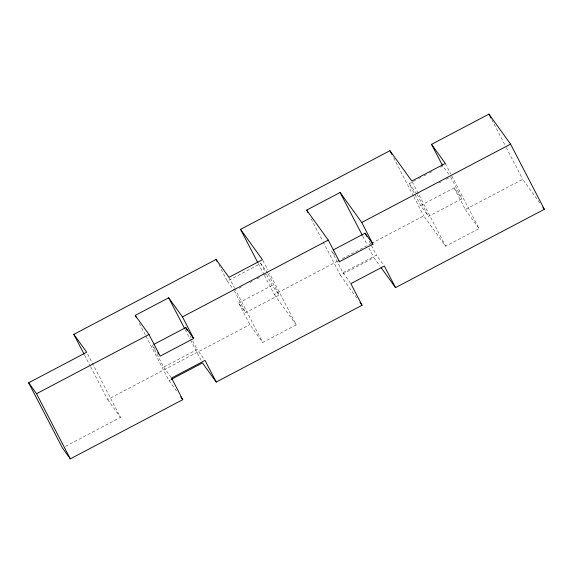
<?xml version="1.0" encoding="UTF-8"?>
<svg xmlns="http://www.w3.org/2000/svg" width="573" height="573" viewBox="0 0 573 573"><rect width="100%" height="100%" fill="white"/><g stroke="black" fill="none" stroke-linecap="round" stroke-linejoin="round"><path stroke-width="0.43" stroke-dasharray="2.87 2.15" d="M450.607 176.871L461.974 198.795L428.504 216.415L420.646 205.521L409.28 183.596L415.504 180.316M418.619 178.676L420.954 177.444M424.07 175.811L426.405 174.579M429.514 172.939L431.849 171.707M440.415 167.201L442.75 165.969L449.132 174.829M218.893 264.862L227.302 281.078L260.772 263.458L267.756 273.135L264.64 274.775M238.955 288.298L241.29 287.073M249.849 282.561L252.184 281.336M256.854 278.872L259.97 277.239M438.932 183.016L441.267 181.784M445.937 179.328L449.053 177.687M420.646 205.521L454.117 187.901L461.974 198.795M238.669 303.002L272.139 285.383L279.123 295.066L245.645 312.686L238.669 303.002L249.871 324.626L262.749 342.482L296.22 324.855L269.446 273.206M264.454 275.448L274.338 294.515L337.569 261.231M342.31 258.731L370.767 243.754M371.555 243.332L423.719 215.871L445.608 246.211L479.078 228.591L451.066 174.55M155.262 349.294L152.311 345.197L163.677 367.121L197.148 349.501L204.532 359.737M334.56 254.899L331.609 250.802L342.969 272.727L376.447 255.107L383.824 265.342M323.122 241.899L340.419 275.269L373.897 257.649L380.071 266.223M454.117 187.901L465.319 209.517L522.719 179.299L540.232 203.58M90.713 366.942L107.602 399.524L249.871 324.626M145.914 336.065L168.985 380.565L170.539 379.749M65.566 446.295L120.48 417.38L87.526 353.806M465.319 209.517L479.078 228.591M409.28 183.596L416.65 193.81M342.969 272.727L350.354 282.962M340.419 275.269L357.416 298.841M274.338 294.515L296.22 324.855M227.302 281.078L233.784 290.067M163.677 367.121L171.055 377.356M168.985 380.565L177.659 392.591M107.602 399.524L120.48 417.38M491.827 119.7L505.83 146.717M506.238 147.512L522.719 179.299M445.3 163.427L450.657 173.755M412.238 181.842L445.608 246.211M417.137 194.491L428.504 216.415M393.651 157.862L413.427 196.002M413.835 196.797L423.719 215.871M369.134 241.011L376.447 255.107M362.773 236.198L367.3 244.936M368.948 248.116L373.897 257.649M311.175 218.85L322.706 241.104M262.857 260.493L267.799 270.026M268.157 273.923L279.123 295.066M260.772 263.458L264.833 271.287M266.452 274.417L272.139 285.383M258.273 263.523L264.038 274.653M228.971 277.318L234.328 287.646M234.744 288.441L262.749 342.482M234.285 290.762L245.645 312.686M190.243 336.186L191.06 337.755M192.678 340.885L197.148 349.501M185.158 329.568L190.1 339.101M190.508 339.896L201.632 361.355M139.325 323.351L145.506 335.269M84.539 355.024L90.305 366.147"/><path stroke-width="0.86" d="M257.864 262.728L240.56 229.358L389.948 150.706L411.829 181.047L445.3 163.427L431.541 144.353L488.941 114.134L510.572 144.124L544.35 209.288L395.528 287.646L381.102 267.648M307.88 212.497L306.648 210.112L340.118 192.485L361.749 222.482L372.951 244.098L339.481 261.718L338.5 260.357M84.124 354.229L73.824 334.36L216.093 259.462L228.971 277.318L262.448 259.698L240.56 229.358M135.207 315.401L168.677 297.781L182.45 316.876L193.66 338.493L160.182 356.12L148.98 334.496L135.207 315.401L136.446 317.786M395.528 287.646L384.318 266.022L350.848 283.649L362.057 305.266L216.229 382.041L205.019 360.417L171.549 378.044L182.758 399.66L70.3 458.866L62.428 447.943L28.65 382.785L86.702 352.216L73.824 334.36M28.65 382.785L36.529 393.701L148.98 334.496M182.45 316.876L328.279 240.101L339.481 261.718M361.749 222.482L510.572 144.124M153.865 344.38L185.781 327.577L193.66 338.493M333.164 249.978L365.08 233.182L372.951 244.098M171.32 379.333L202.455 362.945L216.229 382.041M542.803 207.147L544.35 209.288M306.648 210.112L328.279 240.101M359.994 302.408L362.057 305.266M157.725 352.703L158.707 354.071M180.717 396.831L182.758 399.66M488.941 114.134L491.004 118.11M431.541 144.353L442.349 165.203M389.948 150.706L392.004 154.681M365.08 233.182L366.699 236.312M340.118 192.485L362.358 235.403M216.093 259.462L217.296 261.775M185.781 327.577L187.407 330.707M168.677 297.781L184.742 328.773M36.529 393.701L70.3 458.866"/></g></svg>
